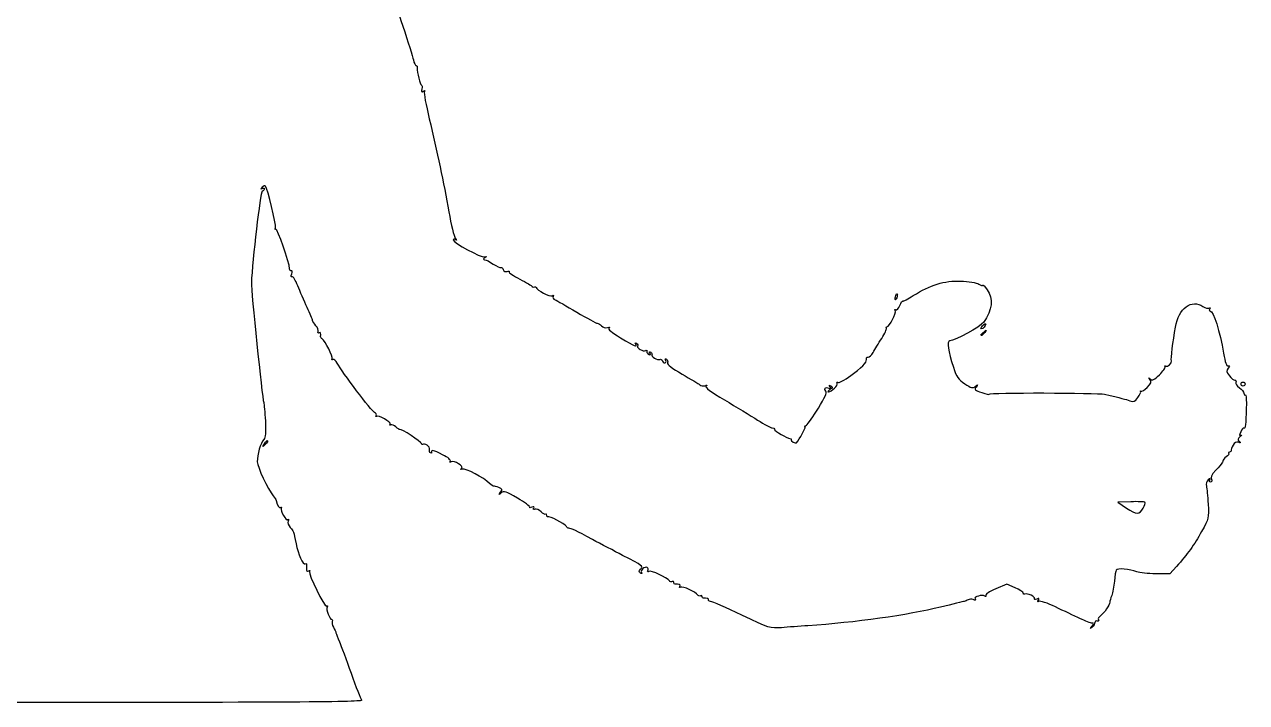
# Model space of a CAD drawing. Extents: x 248 to 548, y 127 to 364.
# Drawn here: x 403.6 to 511.7, y 178.6 to 238.6 of the extents above; entities that cross this region are included whole.
import ezdxf

# ---------------------------------------------------------------- set-up
doc = ezdxf.new("R2010")
doc.units = 0
doc.layers.add('Layer_1', color=7, linetype='CONTINUOUS')

msp = doc.modelspace()

# ---------------------------------------------------------------- linework, layer by layer
at = {"layer": 'Layer_1', "color": 7}
for points in [[(480.626251, 214.429515), (480.626251, 214.429515)], [(488.21944, 211.774275), (488.21944, 211.774275)], [(488.21944, 211.149585), (488.21944, 211.149585)], [(511.228989, 206.795858), (511.228989, 206.795858)], [(424.828857, 201.517902), (424.828857, 201.517902)], [(501.47474, 196.378511), (500.324459, 196.332255), (501.099638, 195.819816)], [(502.577862, 195.816993), (502.577862, 195.816945)], [(505.508283, 190.645613), (504.930884, 190.006486), (503.691251, 190.006486)], [(491.237801, 188.768705), (490.507917, 189.081568), (489.524091, 188.663413)]]:
    msp.add_lwpolyline(points, dxfattribs=at)
for points in [[(436.311768, 241.10591), (436.269237, 241.037051), (436.607481, 239.859899), (437.063354, 238.490009)], [(437.063354, 238.490009), (437.519312, 237.120128), (437.942081, 235.770905), (438.002872, 235.491745)], [(438.002872, 235.491745), (438.063691, 235.212585), (438.170314, 234.984183), (438.239797, 234.984183)], [(438.239797, 234.984183), (438.309393, 234.984183), (438.358246, 234.896338), (438.348509, 234.788964)], [(438.348509, 234.788964), (438.313824, 234.407727), (438.586592, 233.266276), (438.712435, 233.266276)], [(438.752144, 232.929512), (438.686583, 232.678659), (438.716414, 232.625051), (438.869012, 232.719383)], [(438.712435, 233.266276), (438.782708, 233.266276), (438.800629, 233.114731), (438.752144, 232.929512)], [(438.869012, 232.719383), (438.997733, 232.798959), (439.036087, 232.784848), (438.972221, 232.681419)], [(438.972221, 232.681419), (438.916199, 232.590893), (439.113162, 231.508294), (439.409806, 230.275649)], [(439.409806, 230.275649), (440.112822, 227.354229), (440.68593, 224.628179), (441.139123, 222.049656)], [(424.630675, 223.861246), (424.463458, 223.80551), (423.739953, 217.698385), (423.672643, 215.77506)], [(424.615181, 224.214134), (424.462273, 224.049229), (424.462809, 224.029132), (424.618003, 224.116629)], [(424.908382, 224.321288), (424.853066, 224.376595), (424.721127, 224.3284), (424.615181, 224.214134)], [(424.618003, 224.116629), (424.725361, 224.17725), (424.813216, 224.158274), (424.813216, 224.074471)], [(424.813216, 224.074471), (424.813216, 223.990665), (424.731061, 223.894712), (424.630675, 223.861246)], [(425.792669, 220.640732), (425.883036, 220.893521), (425.107264, 224.122423), (424.908382, 224.321288)], [(441.139123, 222.049656), (441.340234, 220.905383), (441.597057, 219.855294), (441.709804, 219.716127)], [(425.831559, 220.501577), (425.759395, 220.435907), (425.741869, 220.498501), (425.792669, 220.640732)], [(427.05423, 216.996871), (427.02883, 217.542745), (425.956865, 220.615561), (425.831559, 220.501577)], [(441.719682, 219.58037), (441.612325, 219.644872), (441.524497, 219.637951), (441.524497, 219.56496)], [(441.524497, 219.56496), (441.524497, 219.319616), (444.013246, 217.967921), (444.29702, 218.059169)], [(441.709804, 219.716127), (441.860624, 219.530047), (441.86322, 219.49412), (441.719682, 219.58037)], [(444.335572, 217.9784), (444.164347, 217.85523), (444.156107, 217.809245), (444.304838, 217.807489)], [(444.29702, 218.059169), (444.527426, 218.133275), (444.533438, 218.120714), (444.335572, 217.9784)], [(444.304838, 217.807489), (444.416739, 217.80636), (444.762292, 217.632517), (445.072764, 217.421579)], [(445.072764, 217.421579), (445.383152, 217.21064), (445.688319, 217.069673), (445.750916, 217.108334)], [(427.20584, 216.821216), (427.129132, 216.773811), (427.060862, 216.852861), (427.05423, 216.996871)], [(427.269227, 216.295311), (427.182359, 216.241613), (427.167853, 216.348194), (427.23378, 216.55593)], [(427.23378, 216.55593), (427.296123, 216.752221), (427.283818, 216.869343), (427.20584, 216.821216)], [(427.77607, 215.494955), (427.578119, 215.985113), (427.350084, 216.345273), (427.269227, 216.295311)], [(445.750916, 217.108334), (445.813428, 217.146985), (445.907691, 217.066314), (445.960325, 216.92905)], [(445.960325, 216.92905), (446.016713, 216.782227), (446.155369, 216.717567), (446.297157, 216.771985)], [(446.297157, 216.771985), (446.429773, 216.822861), (446.504619, 216.810074), (446.463499, 216.743568)], [(446.463499, 216.743568), (446.422407, 216.677065), (446.857989, 216.379188), (447.431493, 216.081618)], [(423.672643, 215.77506), (423.648372, 215.078804), (424.618229, 205.605925), (424.760017, 205.155286)], [(428.595813, 213.588741), (428.342829, 214.147008), (427.974021, 215.004797), (427.77607, 215.494955)], [(447.431493, 216.081618), (448.00494, 215.784052), (448.497729, 215.487442), (448.526572, 215.422491)], [(448.526572, 215.422491), (448.555387, 215.357532), (448.643242, 215.344107), (448.721785, 215.39266)], [(448.721785, 215.39266), (448.800355, 215.441217), (448.864617, 215.419443), (448.864617, 215.344304)], [(448.864617, 215.344304), (448.864617, 215.122255), (450.096461, 214.496204), (450.293621, 214.618062)], [(482.230622, 214.625033), (483.720896, 215.578357), (484.987199, 215.96604), (486.424218, 215.908907)], [(486.424218, 215.908907), (487.129633, 215.880854), (487.826665, 215.765041), (488.025011, 215.64291)], [(488.025011, 215.64291), (488.218277, 215.52393), (488.376406, 215.48346), (488.376406, 215.552971)], [(488.376406, 215.552971), (488.376406, 215.622482), (488.552089, 215.441222), (488.76686, 215.150158)], [(450.293621, 214.618062), (450.406397, 214.687743), (450.432305, 214.661519), (450.362455, 214.548491)], [(450.362455, 214.548491), (450.297657, 214.443606), (450.369793, 214.321652), (450.533567, 214.259363)], [(450.533567, 214.259363), (450.689297, 214.200116), (451.554675, 213.708773), (452.456601, 213.167491)], [(480.687324, 214.28239), (480.63404, 214.229086), (480.606523, 214.295315), (480.626251, 214.429515)], [(480.626251, 214.429515), (480.646006, 214.563746), (480.705668, 214.717178), (480.758952, 214.770487)], [(480.820053, 214.623351), (480.800297, 214.489123), (480.740635, 214.335687), (480.687324, 214.28239)], [(480.758952, 214.770487), (480.812292, 214.823794), (480.839752, 214.757562), (480.820053, 214.623351)], [(481.039164, 213.751589), (481.146606, 214.010946), (481.266777, 214.19084), (481.306288, 214.151379)], [(481.306288, 214.151379), (481.345686, 214.111916), (481.761681, 214.325056), (482.230622, 214.625033)], [(488.76686, 215.150158), (489.339207, 214.37438), (489.231059, 213.340346), (488.466632, 212.278962)], [(505.425196, 211.841167), (505.711031, 213.505991), (506.859055, 214.361203), (507.863568, 213.657612)], [(429.081827, 212.423542), (429.067434, 212.506139), (428.848768, 213.030483), (428.595813, 213.588741)], [(452.456601, 213.167491), (453.358498, 212.626208), (454.175645, 212.183232), (454.272475, 212.183102)], [(479.905083, 211.870521), (480.127163, 211.870521), (480.75316, 213.102396), (480.631353, 213.299556)], [(480.631353, 213.299556), (480.566357, 213.404684), (480.587439, 213.438511), (480.681645, 213.380283)], [(480.681645, 213.380283), (480.770856, 213.325157), (480.931722, 213.492247), (481.039164, 213.751589)], [(507.863568, 213.657612), (508.054633, 213.523793), (508.291953, 213.464374), (508.390985, 213.525571)], [(508.390985, 213.525571), (508.502406, 213.594448), (508.52854, 213.568145), (508.459565, 213.456531)], [(508.459565, 213.456531), (508.398323, 213.357367), (508.405999, 213.276228), (508.476781, 213.276228)], [(508.476781, 213.276228), (508.782992, 213.276228), (509.378509, 211.431968), (509.687062, 209.528071)], [(429.384991, 211.960404), (429.232619, 212.132528), (429.096108, 212.340946), (429.081827, 212.423542)], [(429.582038, 211.438628), (429.626093, 211.553479), (429.537419, 211.788271), (429.384991, 211.960404)], [(454.272475, 212.183102), (454.369362, 212.182972), (454.537397, 212.075863), (454.64594, 211.945087)], [(454.64594, 211.945087), (454.765743, 211.800717), (454.972697, 211.743375), (455.172623, 211.799142)], [(488.466632, 212.278962), (488.160732, 211.854412), (485.920311, 210.621293), (485.454587, 210.621293)], [(488.21944, 211.774275), (488.21944, 211.806703), (488.326486, 211.922058), (488.457268, 212.030623)], [(488.596771, 211.971659), (488.512781, 211.752744), (488.21944, 211.599306), (488.21944, 211.774275)], [(488.457268, 212.030623), (488.65615, 212.195661), (488.679038, 212.185998), (488.596771, 211.971659)], [(429.656319, 211.325237), (429.571398, 211.272755), (429.537927, 211.323826), (429.582038, 211.438628)], [(429.797317, 210.9902), (429.838945, 211.301149), (429.793084, 211.409844), (429.656319, 211.325237)], [(429.929877, 210.794981), (429.849641, 210.847531), (429.789951, 210.935384), (429.797317, 210.9902)], [(455.172623, 211.799142), (455.37444, 211.85542), (455.429163, 211.83983), (455.314016, 211.758874)], [(455.314016, 211.758874), (455.187355, 211.669892), (455.521139, 211.386104), (456.336366, 210.889686)], [(456.336366, 210.889686), (457.570975, 210.137829), (457.871373, 210.012771), (457.673479, 210.332921)], [(479.438287, 210.839197), (479.710547, 211.259764), (479.896193, 211.663867), (479.850868, 211.737191)], [(479.850868, 211.737191), (479.805543, 211.810524), (479.829983, 211.870521), (479.905083, 211.870521)], [(488.21944, 211.149585), (488.21944, 211.182012), (488.34246, 211.304996), (488.492772, 211.422883)], [(488.5517, 211.363918), (488.34771, 211.103774), (488.21944, 211.021047), (488.21944, 211.149585)], [(488.492772, 211.422883), (488.740478, 211.617142), (488.745982, 211.611619), (488.5517, 211.363918)], [(505.065335, 208.847893), (505.022635, 209.023308), (505.212288, 210.600965), (505.425196, 211.841167)], [(430.804371, 209.025024), (430.908878, 209.194067), (430.207781, 210.612897), (429.929877, 210.794981)], [(457.673479, 210.332921), (457.603911, 210.445531), (457.630665, 210.470795), (457.744881, 210.400217)], [(457.842755, 210.149666), (457.732576, 209.971471), (458.34909, 209.639637), (458.554435, 209.766575)], [(457.744881, 210.400217), (457.845493, 210.33806), (457.889463, 210.225315), (457.842755, 210.149666)], [(458.554435, 209.766575), (458.640654, 209.819875), (458.691962, 209.779246), (458.66834, 209.676176)], [(478.676033, 209.606013), (478.823014, 209.863696), (479.166027, 210.418632), (479.438287, 210.839197)], [(485.454587, 210.621293), (485.190145, 210.621293), (485.320871, 209.680646), (485.77982, 208.281194)], [(430.873035, 208.962512), (430.771718, 208.899833), (430.7431, 208.925851), (430.804371, 209.025024)], [(431.272916, 208.635247), (431.142953, 208.884859), (430.972801, 209.024149), (430.873035, 208.962512)], [(458.66834, 209.676176), (458.644633, 209.57317), (458.723035, 209.453415), (458.842387, 209.410063)], [(458.842387, 209.410063), (458.987872, 209.357177), (459.018521, 209.397222), (458.935379, 209.531802)], [(458.935379, 209.531802), (458.8517, 209.667187), (458.873403, 209.69406), (459.002096, 209.61451)], [(459.105333, 209.409168), (458.969923, 209.273735), (459.620784, 208.872574), (459.798132, 208.98216)], [(459.002096, 209.61451), (459.106998, 209.549678), (459.153424, 209.457287), (459.105333, 209.409168)], [(459.798132, 208.98216), (459.884464, 209.03554), (459.997099, 208.96963), (460.048463, 208.835941)], [(460.048463, 208.835941), (460.099771, 208.702148), (460.205859, 208.632273), (460.284147, 208.680651)], [(460.321767, 208.938156), (460.260666, 209.036948), (460.289368, 209.062935), (460.390488, 209.000448)], [(460.284147, 208.680651), (460.362464, 208.729052), (460.379397, 208.844921), (460.321767, 208.938156)], [(460.390488, 209.000448), (460.485908, 208.941478), (460.527479, 208.798171), (460.482916, 208.681997)], [(476.943471, 207.738867), (477.96822, 208.535101), (478.143508, 208.74344), (478.087487, 209.098453)], [(478.087487, 209.098453), (478.077327, 209.162867), (478.145427, 209.19801), (478.238871, 209.176535)], [(478.238871, 209.176535), (478.332315, 209.155058), (478.529052, 209.348321), (478.676033, 209.606013)], [(504.576582, 208.382622), (504.750742, 208.275002), (505.119409, 208.625971), (505.065335, 208.847893)], [(509.687062, 209.528071), (509.821344, 208.69934), (509.937789, 208.370771), (510.08525, 208.404629)], [(434.573703, 204.274829), (434.327407, 204.369345), (431.657105, 207.896801), (431.272916, 208.635247)], [(460.482916, 208.681997), (460.429435, 208.542752), (460.870802, 208.201472), (461.778119, 207.680362)], [(461.778119, 207.680362), (462.535095, 207.245644), (463.238506, 206.816616), (463.341291, 206.726976)], [(475.607882, 206.944959), (475.723452, 206.900622), (476.324473, 207.257884), (476.943471, 207.738867)], [(485.77982, 208.281194), (486.062043, 207.420619), (486.212439, 207.201572), (486.781483, 206.822339)], [(503.207438, 207.229639), (503.379932, 207.076283), (503.535041, 207.15001), (504.01036, 207.61128)], [(504.01036, 207.61128), (504.334379, 207.925735), (504.557702, 208.250544), (504.506732, 208.333066)], [(504.506732, 208.333066), (504.455735, 208.415602), (504.487259, 208.437892), (504.576582, 208.382622)], [(510.08525, 208.202197), (509.909341, 207.990271), (509.927121, 207.887209), (510.201045, 207.52965)], [(510.08525, 208.404629), (510.258703, 208.444465), (510.258816, 208.410584), (510.08525, 208.202197)], [(463.341291, 206.726976), (463.444076, 206.637328), (463.65484, 206.605003), (463.80978, 206.655134)], [(463.902095, 206.608815), (463.773204, 206.515205), (464.296416, 206.126399), (465.541947, 205.390214)], [(463.80978, 206.655134), (463.995905, 206.715352), (464.02726, 206.699643), (463.902095, 206.608815)], [(474.484751, 206.160819), (474.280535, 206.406981), (474.431975, 206.568119), (474.752156, 206.445254)], [(474.720491, 206.097313), (474.991283, 206.106852), (475.595211, 206.706188), (475.495925, 206.866829)], [(474.752156, 206.445254), (474.926711, 206.378271), (474.960154, 206.410628), (474.86894, 206.558233)], [(474.86894, 206.558233), (474.778572, 206.704407), (474.800924, 206.728102), (474.945055, 206.639016)], [(474.945055, 206.639016), (475.104285, 206.5406), (475.085912, 206.466838), (474.861263, 206.302542)], [(475.495925, 206.866829), (475.441428, 206.954986), (475.491127, 206.989739), (475.607882, 206.944959)], [(486.781483, 206.822339), (487.359051, 206.437428), (487.487857, 206.404885), (487.718518, 206.585574)], [(487.785348, 206.538268), (487.609044, 206.312618), (487.671104, 206.252067), (488.29713, 206.038735)], [(487.718518, 206.585574), (487.955867, 206.771474), (487.963374, 206.76614), (487.785348, 206.538268)], [(502.925865, 206.506998), (503.283497, 206.849655), (503.329612, 206.971113), (503.178482, 207.172916)], [(503.178482, 207.172916), (503.025545, 207.377129), (503.030541, 207.386925), (503.207438, 207.229639)], [(510.201045, 207.52965), (510.378958, 207.297404), (510.598584, 207.124117), (510.689064, 207.144558)], [(510.689064, 207.144558), (510.779545, 207.164991), (510.815387, 207.082387), (510.768848, 206.960958)], [(510.768848, 206.960958), (510.719488, 206.832429), (510.852358, 206.629968), (511.0868, 206.476354)], [(511.228989, 206.795858), (511.228989, 206.896073), (511.310975, 206.978061), (511.411164, 206.978061)], [(511.411164, 206.613647), (511.310975, 206.613647), (511.228989, 206.695644), (511.228989, 206.795858)], [(511.411164, 206.978061), (511.511381, 206.978061), (511.593394, 206.896073), (511.593394, 206.795858)], [(511.593394, 206.795858), (511.593394, 206.695644), (511.511381, 206.613647), (511.411164, 206.613647)], [(473.832507, 204.662809), (474.422662, 205.608572), (474.60176, 206.019885), (474.484751, 206.160819)], [(474.861263, 206.302542), (474.702993, 206.186809), (474.639606, 206.09446), (474.720491, 206.097313)], [(488.29713, 206.038735), (488.688995, 205.905224), (488.976213, 205.849968), (488.93546, 205.915957)], [(488.93546, 205.915957), (488.851612, 206.051641), (498.548852, 206.032676), (499.152328, 205.895976)], [(499.152328, 205.895976), (500.620053, 205.563515), (501.031702, 205.457851), (501.390152, 205.321575)], [(501.390152, 205.321575), (501.742902, 205.18744), (501.835217, 205.224293), (502.108803, 205.608555)], [(502.108803, 205.608555), (502.281467, 205.851049), (502.389699, 206.094226), (502.349285, 206.148946)], [(502.349285, 206.148946), (502.308899, 206.203674), (502.323602, 206.212327), (502.382135, 206.168165)], [(502.382135, 206.168165), (502.440555, 206.124011), (502.68527, 206.276485), (502.925865, 206.506998)], [(511.0868, 206.476354), (511.308231, 206.331241), (511.489475, 206.111038), (511.489475, 205.987001)], [(511.489475, 205.987001), (511.489475, 205.86297), (511.544847, 205.795708), (511.612523, 205.83753)], [(511.612523, 205.83753), (511.6802, 205.879353), (511.71847, 205.373997), (511.697585, 204.714486)], [(424.760017, 205.155286), (424.800516, 205.026449), (424.867036, 204.297198), (424.907874, 203.534713)], [(465.541947, 205.390214), (466.548013, 204.795583), (467.858342, 203.995757), (468.453831, 203.61284)], [(472.781116, 203.163873), (472.911983, 203.271239), (473.3851, 203.945764), (473.832507, 204.662809)], [(511.697585, 204.714486), (511.649607, 203.19908), (511.603944, 202.819951), (511.478807, 202.897288)], [(424.907874, 203.534713), (424.964883, 202.467752), (424.930169, 202.090014), (424.756969, 201.8949)], [(434.704174, 204.006664), (434.760393, 204.105039), (434.701352, 204.225714), (434.573703, 204.274829)], [(434.728163, 203.941982), (434.658764, 203.879179), (434.647983, 203.908296), (434.704174, 204.006664)], [(435.949, 203.231894), (436.067307, 203.42328), (434.903225, 204.100354), (434.728163, 203.941982)], [(468.453831, 203.61284), (469.04932, 203.229899), (469.629146, 202.916601), (469.742232, 202.916601)], [(436.020882, 203.180436), (435.928651, 203.123413), (435.896281, 203.146578), (435.949, 203.231894)], [(436.463293, 203.009345), (436.312191, 203.160441), (436.113112, 203.237434), (436.020882, 203.180436)], [(436.793267, 202.78191), (436.762929, 202.755889), (436.614451, 202.858235), (436.463293, 203.009345)], [(438.712576, 201.525968), (438.712576, 201.692324), (436.903334, 202.876226), (436.793267, 202.78191)], [(469.742232, 202.916601), (469.855403, 202.916601), (469.947972, 202.864968), (469.947972, 202.801875)], [(469.947972, 202.801875), (469.947972, 202.655825), (471.057359, 201.987745), (471.307634, 201.983075)], [(471.901486, 201.598474), (472.154611, 201.909914), (472.735396, 202.968657), (472.6531, 202.968657)], [(472.6531, 202.968657), (472.592705, 202.968657), (472.650278, 203.056498), (472.781116, 203.163873)], [(511.198757, 202.563516), (511.056517, 202.251372), (511.059961, 202.189029), (511.214844, 202.267662)], [(511.214844, 202.267662), (511.322822, 202.322447), (511.290705, 202.267662), (511.143357, 202.147238)], [(511.478807, 202.897288), (511.423914, 202.931223), (511.297874, 202.781033), (511.198757, 202.563516)], [(424.756969, 201.8949), (424.484032, 201.587425), (424.19007, 200.564008), (424.190747, 199.92349)], [(424.903533, 201.443203), (424.634604, 201.18563), (424.631273, 201.188958), (424.828857, 201.517902)], [(424.828857, 201.517902), (424.942508, 201.707265), (425.069198, 201.828578), (425.110289, 201.787489)], [(425.110289, 201.787489), (425.151381, 201.746398), (425.058332, 201.591477), (424.903533, 201.443203)], [(438.811185, 201.453694), (438.756913, 201.399453), (438.712576, 201.431991), (438.712576, 201.525968)], [(439.434218, 201.009724), (439.521877, 201.238158), (438.981026, 201.623566), (438.811185, 201.453694)], [(471.307634, 201.983075), (471.411238, 201.981099), (471.464324, 201.928357), (471.425659, 201.865778)], [(471.425659, 201.865778), (471.360974, 201.76111), (471.822831, 201.50166), (471.901486, 201.598474)], [(510.531076, 201.380149), (510.420332, 201.180215), (510.344697, 200.963931), (510.362928, 200.899508)], [(510.993723, 201.644188), (510.817193, 201.711377), (510.667079, 201.625674), (510.531076, 201.380149)], [(511.143357, 202.147238), (510.932989, 201.974416), (510.916225, 201.886151), (511.065266, 201.735972)], [(511.065266, 201.735972), (511.214562, 201.585562), (511.199294, 201.565962), (510.993723, 201.644188)], [(439.504097, 200.69775), (439.419797, 200.749837), (439.388414, 200.890217), (439.434218, 201.009724)], [(439.614389, 200.755222), (439.638096, 200.671532), (439.588425, 200.645669), (439.504097, 200.69775)], [(440.593474, 200.544718), (439.772603, 200.960671), (439.542479, 201.010145), (439.614389, 200.755222)], [(441.271062, 199.971891), (441.337045, 200.078681), (441.073563, 200.301434), (440.593474, 200.544718)], [(442.262311, 199.330364), (442.507505, 199.508011), (441.609192, 200.072876), (441.343028, 199.908374)], [(509.926613, 200.358059), (509.75536, 200.238117), (509.615237, 200.073683), (509.615237, 199.99266)], [(510.134836, 200.679259), (510.191563, 200.622538), (510.097865, 200.477998), (509.926613, 200.358059)], [(510.213915, 200.78238), (510.113698, 200.78238), (510.078109, 200.735983), (510.134836, 200.679259)], [(510.362928, 200.899508), (510.381273, 200.835093), (510.314104, 200.78238), (510.213915, 200.78238)], [(424.190747, 199.92349), (424.190747, 199.470168), (425.133849, 197.464499), (425.605104, 196.91418)], [(441.343028, 199.908374), (441.233667, 199.840799), (441.205389, 199.865725), (441.271062, 199.971891)], [(442.343563, 199.279169), (442.157493, 199.219309), (442.131529, 199.235644), (442.262311, 199.330364)], [(444.744201, 198.008093), (444.238572, 198.513734), (442.623075, 199.369079), (442.343563, 199.279169)], [(509.615237, 199.99266), (509.615237, 199.859305), (509.493543, 199.705254), (508.745343, 198.891686)], [(445.104458, 197.757404), (445.055408, 197.746143), (444.893299, 197.859026), (444.744201, 198.008093)], [(508.32867, 198.312636), (508.17088, 198.184776), (508.108283, 197.978624), (508.16278, 197.766028)], [(508.464701, 198.322655), (508.550779, 198.465914), (508.51457, 198.463241), (508.32867, 198.312636)], [(508.5295, 198.127439), (508.425416, 198.127439), (508.397674, 198.211039), (508.464701, 198.322655)], [(508.613122, 198.384123), (508.669821, 198.236434), (508.634289, 198.127439), (508.5295, 198.127439)], [(508.745343, 198.891686), (508.6184, 198.75371), (508.558964, 198.525308), (508.613122, 198.384123)], [(425.605104, 196.91418), (425.732358, 196.7655), (425.853121, 196.573577), (425.873328, 196.487683)], [(445.562081, 197.637679), (445.359474, 197.71472), (445.153593, 197.768583), (445.104458, 197.757404)], [(445.775469, 197.167336), (445.532702, 196.977085), (445.527029, 196.982986), (445.718263, 197.226913)], [(445.718263, 197.226913), (445.904417, 197.464423), (445.885254, 197.51482), (445.562081, 197.637679)], [(447.206618, 196.701142), (446.194174, 197.291444), (446.010335, 197.351337), (445.775469, 197.167336)], [(508.16278, 197.766028), (508.210843, 197.578305), (508.281709, 196.862488), (508.320345, 196.175325)], [(425.873328, 196.487683), (425.996913, 195.963627), (426.104947, 195.792635), (426.254158, 195.884854)], [(426.317545, 195.818419), (426.189106, 195.610505), (426.746721, 194.647013), (426.904342, 194.80462)], [(426.254158, 195.884854), (426.35161, 195.945057), (426.378449, 195.916903), (426.317545, 195.818419)], [(448.295601, 195.906159), (448.335592, 195.970875), (447.845569, 196.328623), (447.206618, 196.701142)], [(448.490842, 195.891285), (448.343466, 195.83472), (448.25561, 195.841406), (448.295601, 195.906159)], [(448.647024, 195.8132), (448.722406, 195.935123), (448.671295, 195.960596), (448.490842, 195.891285)], [(448.765501, 195.720651), (448.617673, 195.663896), (448.575227, 195.697029), (448.647024, 195.8132)], [(449.307227, 195.497619), (449.135974, 195.66888), (448.892191, 195.76925), (448.765501, 195.720651)], [(501.099638, 195.819816), (501.989372, 195.231622), (502.249045, 195.231123), (502.577862, 195.816993)], [(502.719171, 196.330615), (502.667383, 196.382417), (502.107369, 196.403968), (501.47474, 196.378511)], [(502.577862, 195.816945), (502.707346, 196.047673), (502.770958, 196.278827), (502.719171, 196.330615)], [(508.320345, 196.175325), (508.389263, 194.94754), (508.379301, 194.905684), (507.743934, 193.754643)], [(426.917889, 194.659958), (426.860823, 194.511157), (426.939337, 194.278239), (427.104861, 194.105107)], [(426.904342, 194.80462), (426.965838, 194.866122), (426.971849, 194.801007), (426.917889, 194.659958)], [(449.709732, 195.277305), (449.659637, 195.227202), (449.478507, 195.326344), (449.307227, 195.497619)], [(449.800833, 195.160175), (449.800833, 195.274698), (449.759798, 195.327405), (449.709732, 195.277305)], [(449.904691, 195.055806), (449.847541, 194.998676), (449.800833, 195.045618), (449.800833, 195.160175)], [(451.536161, 194.184281), (451.366856, 194.439421), (450.01202, 195.163158), (449.904691, 195.055806)], [(427.104861, 194.105107), (427.408983, 193.78709), (427.413245, 193.775175), (427.625533, 192.656178)], [(451.770462, 194.034921), (451.694149, 194.037884), (451.588767, 194.105087), (451.536161, 194.184281)], [(453.861334, 193.034892), (452.371172, 193.835968), (451.971461, 194.027123), (451.770462, 194.034921)], [(507.743934, 193.754643), (507.075011, 192.542849), (506.500491, 191.743883), (505.508283, 190.645613)], [(427.625533, 192.656178), (427.795938, 191.757543), (428.251473, 190.770338), (428.44155, 190.887816)], [(456.516283, 191.635332), (455.786146, 192.012598), (454.591414, 192.6424), (453.861334, 193.034892)], [(458.099437, 190.422697), (458.331056, 190.701826), (458.348187, 190.688736), (456.516283, 191.635332)], [(428.44155, 190.887816), (428.518992, 190.935697), (428.569425, 190.879998), (428.553507, 190.764002)], [(428.553507, 190.764002), (428.495003, 190.337962), (428.565925, 190.146881), (428.741863, 190.255672)], [(428.741863, 190.255672), (428.850067, 190.322578), (428.879869, 190.29873), (428.816426, 190.195985)], [(458.094639, 190.074319), (457.948815, 190.16446), (457.949887, 190.242407), (458.099437, 190.422697)], [(458.69851, 190.555722), (458.480606, 190.690359), (458.052701, 190.330006), (458.182015, 190.120815)], [(458.759244, 190.283888), (458.816874, 190.377123), (458.789555, 190.499438), (458.69851, 190.555722)], [(460.654705, 189.382191), (460.483593, 189.659054), (459.012708, 190.335769), (458.828925, 190.222186)], [(500.179588, 190.339574), (500.127659, 190.255567), (500.057358, 189.812442), (500.023322, 189.354838)], [(502.011944, 190.175967), (501.376831, 190.420814), (500.289796, 190.517876), (500.179588, 190.339574)], [(428.816426, 190.195985), (428.676415, 189.969546), (430.140753, 187.031588), (430.334076, 187.151041)], [(458.182015, 190.120815), (458.241818, 190.024032), (458.206286, 190.005211), (458.094639, 190.074319)], [(458.828925, 190.222186), (458.726901, 190.159138), (458.69803, 190.184749), (458.759244, 190.283888)], [(460.900012, 189.310351), (460.820059, 189.260937), (460.709625, 189.293277), (460.654705, 189.382191)], [(461.045357, 189.234809), (461.045357, 189.325781), (460.979966, 189.359763), (460.900012, 189.310351)], [(461.162535, 189.087918), (461.098048, 189.07773), (461.045357, 189.143857), (461.045357, 189.234809)], [(500.023322, 189.354838), (499.989286, 188.897235), (499.884666, 188.325001), (499.790799, 188.083198)], [(503.691251, 190.006486), (503.009431, 190.006486), (502.253781, 190.082746), (502.011944, 190.175967)], [(461.577092, 188.889121), (461.676603, 189.05012), (461.489941, 189.139624), (461.162535, 189.087918)], [(461.640563, 188.81694), (461.534081, 188.751125), (461.509245, 188.779379), (461.577092, 188.889121)], [(463.153895, 188.132071), (462.984308, 188.406453), (461.825193, 188.931039), (461.640563, 188.81694)], [(488.563152, 188.034975), (488.309378, 188.191817), (487.578225, 187.973267), (487.699581, 187.776863)], [(489.524091, 188.663413), (488.972431, 188.428966), (488.583275, 188.175575), (488.638195, 188.086616)], [(491.967655, 188.284911), (491.967655, 188.378928), (491.639233, 188.596637), (491.237801, 188.768705)], [(492.112097, 188.203264), (492.032651, 188.154149), (491.967655, 188.190903), (491.967655, 188.284911)], [(492.96977, 187.799012), (493.071878, 187.964194), (492.307931, 188.324284), (492.112097, 188.203264)], [(430.334076, 187.151041), (430.417105, 187.202346), (430.433192, 187.161681), (430.370144, 187.059683)], [(463.398751, 188.060968), (463.31877, 188.011554), (463.20859, 188.043555), (463.153895, 188.132071)], [(463.544152, 187.985425), (463.544152, 188.076397), (463.478705, 188.110379), (463.398751, 188.060968)], [(463.661246, 187.838532), (463.596843, 187.828343), (463.544152, 187.894471), (463.544152, 187.985425)], [(464.111419, 187.697333), (464.18093, 187.80981), (463.946065, 187.883492), (463.661246, 187.838532)], [(464.297432, 187.561728), (464.153385, 187.568784), (464.069707, 187.629837), (464.111419, 187.697333)], [(467.058017, 186.352823), (465.683707, 187.010627), (464.44145, 187.554639), (464.297432, 187.561728)], [(486.735876, 187.564632), (486.649968, 187.54815), (485.701221, 187.316629), (484.627507, 187.050104)], [(487.07316, 187.707815), (486.973536, 187.645517), (486.821757, 187.581094), (486.735876, 187.564632)], [(487.528215, 187.715943), (487.377537, 187.773773), (487.172756, 187.770118), (487.07316, 187.707815)], [(487.699581, 187.776863), (487.764887, 187.671168), (487.702403, 187.649022), (487.528215, 187.715943)], [(488.638195, 188.086616), (488.692721, 187.99841), (488.659362, 187.975471), (488.563152, 188.034975)], [(493.156488, 187.770307), (493.009055, 187.713741), (492.925066, 187.72667), (492.96977, 187.799012)], [(493.296583, 187.666294), (493.390225, 187.817737), (493.352661, 187.845596), (493.156488, 187.770307)], [(493.34744, 187.569873), (493.229161, 187.496769), (493.211945, 187.529349), (493.296583, 187.666294)], [(494.816153, 187.068917), (494.106646, 187.405171), (493.44571, 187.63061), (493.34744, 187.569873)], [(496.980261, 186.045594), (496.499552, 186.27217), (495.525716, 186.732661), (494.816153, 187.068917)], [(499.620167, 187.492053), (499.620167, 187.262149), (499.114707, 186.519002), (498.80034, 186.286693)], [(499.790799, 188.083198), (499.69696, 187.841396), (499.620167, 187.575385), (499.620167, 187.492053)], [(430.370144, 187.059683), (430.244893, 186.856923), (430.592619, 185.945997), (430.795283, 185.945997)], [(470.571937, 185.236248), (469.564855, 185.157443), (469.536944, 185.166327), (467.058017, 186.352823)], [(484.627507, 187.050104), (481.812566, 186.351339), (477.030734, 185.679484), (472.914523, 185.404399)], [(498.053552, 185.633639), (497.943965, 185.633639), (497.460998, 185.819017), (496.980261, 186.045594)], [(498.80034, 186.286693), (498.647093, 186.173435), (498.563245, 186.013578), (498.614045, 185.931429)], [(430.828049, 185.793055), (430.776064, 185.708925), (430.821276, 185.480523), (430.928464, 185.285493)], [(430.795283, 185.945997), (430.865303, 185.945997), (430.880006, 185.877169), (430.828049, 185.793055)], [(430.928464, 185.285493), (431.035652, 185.090449), (431.137845, 184.860593), (431.155568, 184.774699)], [(472.914523, 185.404399), (472.184414, 185.355591), (471.130229, 185.279927), (470.571937, 185.236248)], [(498.06597, 185.290059), (497.87022, 185.114785), (497.867483, 185.124403), (498.045932, 185.360335)], [(498.045932, 185.360335), (498.210609, 185.578011), (498.212161, 185.633639), (498.053552, 185.633639)], [(498.299791, 185.680491), (498.29584, 185.577418), (498.190655, 185.401723), (498.06597, 185.290059)], [(498.506603, 185.824983), (498.396734, 185.848605), (498.303685, 185.783564), (498.299791, 185.680491)], [(498.614045, 185.931429), (498.664789, 185.849283), (498.616867, 185.801384), (498.506603, 185.824983)], [(431.155568, 184.774699), (431.173348, 184.688805), (431.308758, 184.337415), (431.456671, 183.99383)], [(431.456671, 183.99383), (431.604555, 183.650249), (432.067513, 182.392712), (432.485569, 181.199316)], [(432.485569, 181.199316), (432.903624, 180.005919), (433.324305, 178.93479), (433.420373, 178.819034)], [(433.420373, 178.819034), (433.566847, 178.642622), (427.909053, 178.608234), (398.464809, 178.606546)]]:
    msp.add_open_spline(points, degree=3, dxfattribs=at)

doc.saveas('drawing.dxf')
